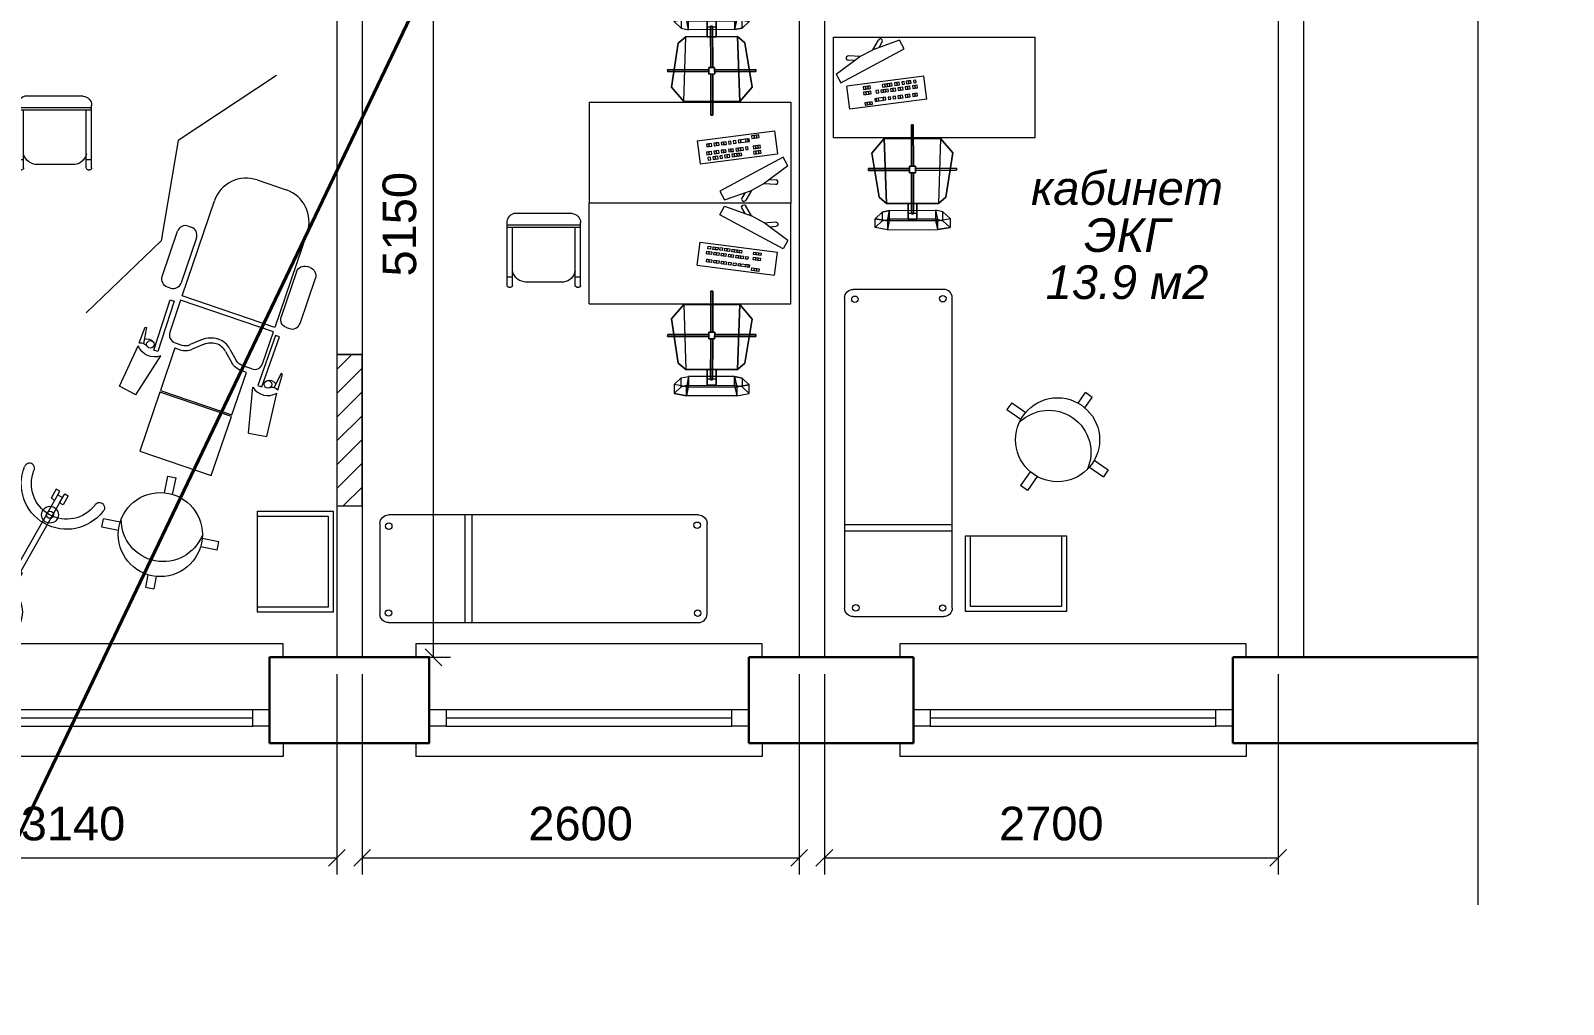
# Model space of a CAD drawing. Header units: metres. Extents: x 14591 to 15202, y 5442 to 5571.
# Drawn here: x 14885.28 to 14894.4, y 5539.1 to 5544.89 of the extents above; entities that cross this region are included whole.
import ezdxf

# ---------------------------------------------------------------- set-up
doc = ezdxf.new("R2010")
doc.units = ezdxf.units.M
doc.header["$MEASUREMENT"] = 0
doc.layers.get('Defpoints').update_dxf_attribs({"lineweight": 0})
doc.layers.add('Level 1', color=7, linetype='Continuous', lineweight=0)
doc.layers.add('Стены', color=7, linetype='Continuous', lineweight=13)
doc.styles.add('Style-Arial', font='arial.ttf')
doc.styles.add('Style-Arial IF', font='ariali.ttf')
doc.styles.add('Style-txt', font='txt.shx')
doc.dimstyles.new('100', dxfattribs={"dimtxt": 0.25, "dimasz": 0.1875, "dimexe": 0.125, "dimexo": 0.125, "dimgap": 0.0625, "dimtad": 1, "dimdec": 0, "dimlfac": 1000, "dimzin": 11, "dimdsep": 46, "dimtxsty": 'Style-txt', "dimblk": 'OBLIQUE', "dimcen": 0.09, "dimadec": 0, "dimazin": 3, "dimtfac": 1, "dimtdec": 0, "dimtmove": 0, "dimatfit": 3, "dimldrblk": 'TerminatorOpen', "dimfxl": 1, "dimfrac": 2, "dimtzin": 11, "dimlwd": 0, "dimlwe": 0, "dimarcsym": 0})

# ---------------------------------------------------------------- blocks, each defined once
blk = doc.blocks.new('*U54')
at = {"layer": 'Стены', "color": 7, "linetype": 'Continuous', "lineweight": 0}
for p, q in [((-0.335, -1.03), (-0.335, 1.03)), ((-0.255, 1.03), (-0.335, 1.03)), ((0.335, 1.03), (0.255, 1.03)), ((0.335, -1.03), (0.335, 1.03)), ((-0.155, 0.85), (-0.155, -0.85)), ((-0.105, 0.85), (-0.105, -0.85)), ((-0.055, 0.85), (-0.055, -0.85)), ((-0.255, -1.03), (-0.335, -1.03)), ((0.255, -1.03), (0.335, -1.03))]:
    blk.add_line(p, q, dxfattribs=at)
at = {"layer": 'Стены', "color": 7, "linetype": 'Continuous', "lineweight": 30}
for p, q in [((0.255, 0.95), (-0.255, 0.95)), ((0.255, -0.95), (-0.255, -0.95))]:
    blk.add_line(p, q, dxfattribs=at)
at = {"layer": 'Стены', "color": 7, "linetype": 'Continuous', "lineweight": 13, "flags": 128}
for points in [[(-0.155, 0.85), (-0.155, 0.95), (-0.055, 0.95), (-0.055, 0.85), (-0.155, 0.85)], [(-0.155, -0.95), (-0.155, -0.85), (-0.055, -0.85), (-0.055, -0.95), (-0.155, -0.95)]]:
    blk.add_lwpolyline(points, close=True, dxfattribs=at)
blk = doc.blocks.new('_Oblique')
at = {"color": 0, "linetype": 'ByBlock', "lineweight": -2}
blk.add_line((0.5, 0.5), (-0.5, -0.5), dxfattribs=at)
blk = doc.blocks.new('*D109')
at = {"color": 7, "linetype": 'Continuous', "lineweight": 0, "transparency": 16777216}
for p, q in [((14890.0028, 5541.06), (14890.0028, 5539.8677)), ((14892.7028, 5541.06), (14892.7028, 5539.8677))]:
    blk.add_line(p, q, dxfattribs=at)
at = {"color": 0, "linetype": 'Continuous', "lineweight": 0, "transparency": 16777216}
blk.add_line((14890.0028, 5539.9677), (14892.7028, 5539.9677), dxfattribs=at)
at = {"layer": 'Defpoints', "color": 0, "linetype": 'Continuous', "lineweight": 40, "transparency": 16777216}
for p in [(14890.0028, 5541.16), (14892.7028, 5541.16), (14892.7028, 5539.9677)]:
    blk.add_point(p, dxfattribs=at)
at = {"color": 0, "linetype": 'Continuous', "lineweight": 0, "transparency": 16777216, "xscale": 0.1, "yscale": 0.1, "zscale": 0.1, "rotation": 180}
blk.add_blockref('_Oblique', (14890.0028, 5539.9677), dxfattribs=at)
at = {"color": 0, "linetype": 'Continuous', "lineweight": 0, "transparency": 16777216, "xscale": 0.1, "yscale": 0.1, "zscale": 0.1}
blk.add_blockref('_Oblique', (14892.7028, 5539.9677), dxfattribs=at)
at = {"color": 0, "linetype": 'Continuous', "lineweight": 0, "transparency": 16777216, "insert": (14891.3528, 5540.1698), "char_height": 0.2, "attachment_point": 5, "style": 'Style-Arial'}
blk.add_mtext('2700', dxfattribs=at)
blk = doc.blocks.new('TerminatorOpen')
at = {"color": 0, "linetype": 'ByBlock', "lineweight": -2}
for q in [(-1, 0.5), (-1, 0), (-1, -0.5)]:
    blk.add_line((0, 0), q, dxfattribs=at)
blk = doc.blocks.new('*D110')
at = {"color": 7, "linetype": 'Continuous', "lineweight": 0, "transparency": 16777216}
for p, q in [((14887.2528, 5541.06), (14887.2528, 5539.8677)), ((14889.8528, 5541.06), (14889.8528, 5539.8677))]:
    blk.add_line(p, q, dxfattribs=at)
at = {"color": 0, "linetype": 'Continuous', "lineweight": 0, "transparency": 16777216}
blk.add_line((14887.2528, 5539.9677), (14889.8528, 5539.9677), dxfattribs=at)
at = {"layer": 'Defpoints', "color": 0, "linetype": 'Continuous', "lineweight": 40, "transparency": 16777216}
for p in [(14887.2528, 5541.16), (14889.8528, 5541.16), (14889.8528, 5539.9677)]:
    blk.add_point(p, dxfattribs=at)
at = {"color": 0, "linetype": 'Continuous', "lineweight": 0, "transparency": 16777216, "xscale": 0.1, "yscale": 0.1, "zscale": 0.1, "rotation": 180}
blk.add_blockref('_Oblique', (14887.2528, 5539.9677), dxfattribs=at)
at = {"color": 0, "linetype": 'Continuous', "lineweight": 0, "transparency": 16777216, "xscale": 0.1, "yscale": 0.1, "zscale": 0.1}
blk.add_blockref('_Oblique', (14889.8528, 5539.9677), dxfattribs=at)
at = {"color": 0, "linetype": 'Continuous', "lineweight": 0, "transparency": 16777216, "insert": (14888.5528, 5540.1698), "char_height": 0.2, "attachment_point": 5, "style": 'Style-Arial'}
blk.add_mtext('2600', dxfattribs=at)
blk = doc.blocks.new('*D111')
at = {"color": 7, "linetype": 'Continuous', "lineweight": 0, "transparency": 16777216}
for p, q in [((14883.9628, 5541.06), (14883.9628, 5539.8677)), ((14887.1028, 5541.06), (14887.1028, 5539.8677))]:
    blk.add_line(p, q, dxfattribs=at)
at = {"color": 0, "linetype": 'Continuous', "lineweight": 0, "transparency": 16777216}
blk.add_line((14883.9628, 5539.9677), (14887.1028, 5539.9677), dxfattribs=at)
at = {"layer": 'Defpoints', "color": 0, "linetype": 'Continuous', "lineweight": 40, "transparency": 16777216}
for p in [(14883.9628, 5541.16), (14887.1028, 5541.16), (14887.1028, 5539.9677)]:
    blk.add_point(p, dxfattribs=at)
at = {"color": 0, "linetype": 'Continuous', "lineweight": 0, "transparency": 16777216, "xscale": 0.1, "yscale": 0.1, "zscale": 0.1, "rotation": 180}
blk.add_blockref('_Oblique', (14883.9628, 5539.9677), dxfattribs=at)
at = {"color": 0, "linetype": 'Continuous', "lineweight": 0, "transparency": 16777216, "xscale": 0.1, "yscale": 0.1, "zscale": 0.1}
blk.add_blockref('_Oblique', (14887.1028, 5539.9677), dxfattribs=at)
at = {"color": 0, "linetype": 'Continuous', "lineweight": 0, "transparency": 16777216, "insert": (14885.5328, 5540.1698), "char_height": 0.2, "attachment_point": 5, "style": 'Style-Arial'}
blk.add_mtext('3140', dxfattribs=at)
blk = doc.blocks.new('*D117')
at = {"color": 7, "linetype": 'Continuous', "lineweight": 0, "transparency": 16777216}
for p, q in [((14887.1478, 5546.31), (14887.7779, 5546.31)), ((14887.3528, 5541.16), (14887.7779, 5541.16))]:
    blk.add_line(p, q, dxfattribs=at)
at = {"color": 0, "linetype": 'Continuous', "lineweight": 0, "transparency": 16777216}
blk.add_line((14887.6779, 5541.16), (14887.6779, 5546.31), dxfattribs=at)
at = {"layer": 'Defpoints', "color": 0, "linetype": 'Continuous', "lineweight": 40, "transparency": 16777216}
for p in [(14887.0478, 5546.31), (14887.6779, 5546.31), (14887.2528, 5541.16)]:
    blk.add_point(p, dxfattribs=at)
at = {"color": 0, "linetype": 'Continuous', "lineweight": 0, "transparency": 16777216, "xscale": 0.1, "yscale": 0.1, "zscale": 0.1}
for p, rotation in [((14887.6779, 5546.31), 90), ((14887.6779, 5541.16), 270)]:
    blk.add_blockref('_Oblique', p, dxfattribs=dict(at, rotation=rotation))
at = {"color": 0, "linetype": 'Continuous', "lineweight": 0, "transparency": 16777216, "insert": (14887.4758, 5543.735), "char_height": 0.2, "attachment_point": 5, "rotation": 90, "style": 'Style-Arial'}
blk.add_mtext('5150', dxfattribs=at)
blk = doc.blocks.new('*U122')
at = {"color": 7, "linetype": 'Continuous', "lineweight": 0}
for p, q in [((0.0254, 0.6456), (0.1268, 0.689)), ((0.0254, 0.6456), (0.1104, 0.3836)), ((0.1268, 0.689), (0.2421, 0.4504)), ((0.294, 0.3424), (0.2324, 0.4154)), ((0.2515, 0.4346), (0.301, 0.3478)), ((0.0931, 0.2899), (0.0651, 0.2726)), ((0.13, 0.2774), (0.0809, 0.2471)), ((0.301, 0.3478), (0.294, 0.3424)), ((-0.5772, 0.2734), (-0.6614, 0.2022)), ((-0.6614, 0.2022), (-0.4997, -0.0077)), ((-0.5772, 0.2734), (-0.381, 0.0801)), ((0.0002, 0.1412), (0.0216, 0.2153)), ((0.029, 0.1329), (0.0504, 0.2069)), ((-0.2895, 0.0536), (-0.2615, 0.0709)), ((-0.2815, 0.0233), (-0.2458, 0.0454)), ((-0.1204, 0.0406), (-0.1962, 0.0546)), ((-0.1149, 0.0701), (-0.1908, 0.0841)), ((0.3184, 0.0674), (-0.1782, -0.2392)), ((0.6316, -0.4397), (0.3184, 0.0674)), ((-0.4898, -0.0232), (-0.4344, -0.1063)), ((-0.4264, -0.1025), (-0.4641, -0.0147)), ((-0.4344, -0.1063), (-0.4264, -0.1025)), ((-0.1782, -0.2392), (0.135, -0.7463)), ((0.4102, -0.8114), (0.5665, -0.7149))]:
    blk.add_line(p, q, dxfattribs=at)
at = {"color": 7, "linetype": 'Continuous', "lineweight": 0, "extrusion": (0, 0, -1), "flags": 128}
for points in [[(0.2474, 0.8413), (0.0524, 0.5255), (0.435, 0.2892), (0.63, 0.605), (0.2474, 0.8413)], [(-0.3101, 0.115), (-0.1411, 0.3812), (-0.1625, 0.3947), (-0.3315, 0.1285), (-0.3101, 0.115)], [(0.2303, -0.2188), (0.3926, 0.0515), (0.4143, 0.0385), (0.252, -0.2318), (0.2303, -0.2188)]]:
    blk.add_lwpolyline(points, close=True, dxfattribs=at)
for points in [[(0.2895, 0.0536), (0.43, 0.2812), (0.0475, 0.5175), (-0.0931, 0.2899)], [(-0.1988, 0.2611), (-0.3045, 0.09), (0.1921, -0.2166), (0.2978, -0.0455)], [(-0.3847, 0.0835), (-0.4003, 0.0932)], [(-0.5173, -0.2264), (-0.3684, 0.0147)], [(-0.4691, 0.0769), (-0.6181, -0.1642)], [(-0.6018, -0.233), (-0.5862, -0.2427)], [(0.2356, -0.2995), (0.2512, -0.3092)], [(0.0179, -0.5569), (0.1668, -0.3158)], [(0.2675, -0.378), (0.1186, -0.6191)], [(0.0497, -0.6354), (0.0341, -0.6257)]]:
    blk.add_lwpolyline(points, dxfattribs=at)
at = {"color": 7, "linetype": 'Continuous', "lineweight": 0, "extrusion": (0, 0, -1)}
for centre in [(-0.2024, 0.3881), (0.4263, -0.0001)]:
    blk.add_circle(centre, 0.0223, dxfattribs=at)
for centre, radius, start, end in [((-0.2101, 0.3503), 0.1051, 18.48459, 107.73987), ((-0.2102, 0.4566), 0.0468, 208.01982, 279.61803), ((-0.2027, 0.4174), 0.0516, 205.29522, 270.3467), ((-0.1563, 0.2349), 0.05, 58.30281, 148.30281), ((0.0959, 0.1689), 0.1, 196.11052, 238.30281), ((0.0959, 0.1689), 0.13, 196.11052, 238.30281), ((-0.4266, 0.0506), 0.05, 58.30281, 148.30281), ((0.2552, -0.0193), 0.05, 328.30281, 58.30281), ((0.209, -0.0142), 0.1, 58.30281, 100.4951), ((0.209, -0.0142), 0.07, 58.30281, 100.4951), ((0.2093, -0.3421), 0.05, 58.30281, 148.30281), ((-0.4614, -0.5448), 0.2, 148.30281, 238.30281), ((0.076, -0.5929), 0.05, 238.30281, 328.30281), ((0.0604, -0.5832), 0.05, 148.30281, 238.30281), ((-0.3052, -0.6413), 0.2, 238.30281, 328.30281)]:
    blk.add_arc(centre, radius, start, end, dxfattribs=at)
at = {"color": 7, "linetype": 'Continuous', "lineweight": 0}
for centre, radius, start, end in [((0.1177, 0.1875), 0.1, 121.69719, 163.88948), ((0.1177, 0.1875), 0.07, 121.69719, 163.88948), ((-0.3959, -0.0239), 0.1051, 81.87897, 171.13425), ((-0.491, 0.0236), 0.0468, 271.41419, 343.01241), ((-0.0967, 0.1684), 0.13, 259.5049, 301.69719), ((-0.0967, 0.1684), 0.1, 259.5049, 301.69719), ((0.411, 0.041), 0.05, 121.69719, 211.69719), ((-0.4526, 0.0128), 0.0516, 268.68959, 333.74108), ((0.5755, -0.1905), 0.05, 301.69719, 31.69719), ((0.5599, -0.2001), 0.05, 211.69719, 301.69719), ((-0.2249, -0.3517), 0.05, 121.69719, 211.69719)]:
    blk.add_arc(centre, radius, start, end, dxfattribs=at)
blk = doc.blocks.new('*U123')
at = {"color": 7, "linetype": 'Continuous', "lineweight": 0}
for p, q in [((-0.4658, 0.3201), (-0.4658, -0.3201)), ((-0.426, -0.3201), (-0.426, 0.3201))]:
    blk.add_line(p, q, dxfattribs=at)
at = {"color": 7, "linetype": 'Continuous', "lineweight": 0, "extrusion": (0, 0, -1), "flags": 128}
for points in [[(0.9227, 0.3201), (-0.9228, 0.3201)], [(0.9727, -0.2701), (0.9727, 0.2701)], [(-0.9728, 0.2701), (-0.9728, -0.2701)], [(-0.9228, -0.3201), (0.9227, -0.3201)]]:
    blk.add_lwpolyline(points, dxfattribs=at)
at = {"color": 7, "linetype": 'Continuous', "lineweight": 0, "extrusion": (0, 0, -1)}
for centre in [(0.922, 0.263), (-0.9173, 0.2639), (0.9207, -0.2534), (-0.914, -0.2592)]:
    blk.add_circle(centre, 0.0191, dxfattribs=at)
at = {"color": 7, "linetype": 'Continuous', "lineweight": 0}
for centre, start, end in [((-0.9227, 0.2701), 90, 180), ((-0.9227, -0.2701), 180, 270), ((0.9228, -0.2701), 270, 0)]:
    blk.add_arc(centre, 0.05, start, end, dxfattribs=at)
at = {"color": 7, "linetype": 'Continuous', "lineweight": 0, "extrusion": (0, 0, -1)}
blk.add_arc((-0.9228, 0.2701), 0.05, 90, 180, dxfattribs=at)
blk = doc.blocks.new('*U124')
at = {"color": 7, "linetype": 'Continuous', "lineweight": 0, "flags": 128}
blk.add_lwpolyline([(-0.2254, 0.3004), (0.2254, 0.3004), (0.2254, -0.3004), (-0.2254, -0.3004), (-0.2254, 0.3004)], close=True, dxfattribs=at)
blk.add_lwpolyline([(-0.2254, 0.2704), (0.1954, 0.2704), (0.1954, -0.2704), (-0.2254, -0.2704)], dxfattribs=at)
blk = doc.blocks.new('STUL3_1')
at = {"layer": 'Level 1', "color": 7, "linetype": 'Continuous', "lineweight": 0}
for p, q in [((0.05, 0.7), (0, 0.7)), ((0, 0.5987), (0, 0.7)), ((0.05, 0.5987), (0.05, 0.7)), ((-0.325, 0.375), (-0.325, 0.325)), ((-0.2237, 0.375), (-0.325, 0.375)), ((0.2737, 0.375), (0.3499, 0.375)), ((-0.2237, 0.325), (-0.325, 0.325)), ((0.2737, 0.325), (0.3499, 0.325)), ((0, 0), (0, 0.1013)), ((0.05, 0), (0.05, 0.1013)), ((0.05, 0), (0, 0))]:
    blk.add_line(p, q, dxfattribs=at)
at = {"layer": 'Level 1', "color": 7, "linetype": 'Continuous', "lineweight": 0, "extrusion": (0, 0, -1)}
blk.add_circle((-0.025, 0.35), 0.25, dxfattribs=at)
at = {"layer": 'Level 1', "color": 7, "linetype": 'Continuous', "lineweight": 0}
blk.add_arc((-0.0657, 0.35), 0.25, 280.45133, 79.54867, dxfattribs=at)
blk = doc.blocks.new('STUL3')
at = {"layer": 'Level 1', "color": 7, "linetype": 'Continuous', "lineweight": 0}
blk.add_line((0, 67.49), (5, 67.49), dxfattribs=at)
at = {"layer": 'Level 1', "color": 7, "linetype": 'Continuous', "lineweight": 0, "xscale": 99.99999999999999, "yscale": 99.99999999999999, "zscale": 99.99999999999999, "rotation": 90}
blk.add_blockref('STUL3_1', (37.5, 32.5), dxfattribs=at)
blk = doc.blocks.new('*U127')
at = {"color": 7, "linetype": 'Continuous', "lineweight": 0}
for p, q in [((-0.1335, -0.0023), (-0.1335, -0.0326)), ((-0.0998, -0.0023), (-0.0998, -0.0428))]:
    blk.add_line(p, q, dxfattribs=at)
at = {"color": 7, "linetype": 'Continuous', "lineweight": 0, "extrusion": (0, 0, -1), "flags": 128}
for points in [[(0.15, 0.0576), (0.0789, 0.0576), (0.0789, -0.0023), (0.15, -0.0023), (0.15, 0.0576)], [(-0.4281, 0.0446), (0.0789, 0.0446), (0.0789, 0.0116), (-0.4281, 0.0116), (-0.4281, 0.0446)], [(-0.3914, 0.0446), (-0.4533, 0.0446), (-0.4533, 0.0691), (-0.3914, 0.0691), (-0.3914, 0.0446)], [(-0.3914, 0.0116), (-0.4533, 0.0116), (-0.4533, -0.0129), (-0.3914, -0.0129), (-0.3914, 0.0116)], [(0.3762, -0.1116), (0.3363, -0.1116), (0.3363, -0.2955), (0.3762, -0.2955), (0.3762, -0.1116)], [(0.3363, -0.1714), (0.2314, -0.1714), (0.2314, -0.2096), (0.3363, -0.2096), (0.3363, -0.1714)]]:
    blk.add_lwpolyline(points, close=True, dxfattribs=at)
at = {"color": 7, "linetype": 'Continuous', "lineweight": 0, "extrusion": (0, 0, -1)}
for centre, radius in [((0.3588, 0.0381), 0.1556), ((0.3588, 0.0381), 0.0522), ((-0.3022, 0.0298), 0.0501), ((-0.3022, 0.0298), 0.0213)]:
    blk.add_circle(centre, radius, dxfattribs=at)
at = {"color": 7, "linetype": 'Continuous', "lineweight": 0}
for centre, radius, start, end in [((0.5113, 0.0259), 0.2704, 98.10393, 262.29007), ((0.4838, 0.2648), 0.0307, 266.04005, 110.16781), ((0.5113, 0.0259), 0.2104, 98.10393, 262.29007), ((-0.6242, 0.2095), 0.5471, 315.87002, 333.73777)]:
    blk.add_arc(centre, radius, start, end, dxfattribs=at)
at = {"color": 7, "linetype": 'Continuous', "lineweight": 0, "extrusion": (0, 0, -1)}
for centre, radius, start, end in [((0.4012, 0.0597), 0.3184, 198.77349, 237.76736), ((-0.4821, -0.2127), 0.0302, 91.89413, 283.52572)]:
    blk.add_arc(centre, radius, start, end, dxfattribs=at)
blk = doc.blocks.new('*U129')
at = {"color": 7, "linetype": 'Continuous', "lineweight": 0}
blk.add_line((-0.6, -0.0269), (-0.6, 0.5731), dxfattribs=at)
at = {"layer": 'Стены', "color": 7, "linetype": 'Continuous', "lineweight": 0}
for p, q in [((0.6, 0.5731), (-0.6, 0.5731)), ((0.1788, 0.5028), (0.2063, 0.5541)), ((0.2063, 0.5541), (0.3657, 0.4974)), ((0.3657, 0.4974), (0.3324, 0.5551)), ((0.6, -0.0269), (0.6, 0.5731)), ((0.5556, 0.301), (0.1788, 0.5028)), ((0.3283, 0.5107), (0.3089, 0.5443)), ((0.4423, 0.4564), (0.3657, 0.4974)), ((0.4423, 0.4564), (0.5088, 0.4606)), ((0.5827, 0.3515), (0.4423, 0.4564)), ((0.474, 0.4326), (0.5128, 0.4351)), ((0.0435, 0.2035), (0.0614, 0.3404)), ((0.0614, 0.3404), (0.5202, 0.2805)), ((0.0987, 0.2708), (0.1007, 0.2863)), ((0.1007, 0.2863), (0.1152, 0.2844)), ((0.1072, 0.3016), (0.1092, 0.3172)), ((0.1216, 0.2998), (0.1072, 0.3016)), ((0.1092, 0.3172), (0.1237, 0.3153)), ((0.1152, 0.2844), (0.1132, 0.2689)), ((0.1132, 0.2689), (0.1152, 0.2844)), ((0.1152, 0.2844), (0.1297, 0.2825)), ((0.1237, 0.3153), (0.1216, 0.2998)), ((0.1297, 0.2825), (0.1276, 0.267)), ((0.1361, 0.2979), (0.1381, 0.3134)), ((0.1506, 0.296), (0.1361, 0.2979)), ((0.1381, 0.3134), (0.1526, 0.3115)), ((0.1421, 0.2651), (0.1441, 0.2806)), ((0.1441, 0.2806), (0.1586, 0.2787)), ((0.1506, 0.296), (0.1526, 0.3115)), ((0.1526, 0.3115), (0.1506, 0.296)), ((0.1651, 0.2941), (0.1506, 0.296)), ((0.1526, 0.3115), (0.1671, 0.3096)), ((0.1566, 0.2632), (0.1586, 0.2787)), ((0.1586, 0.2787), (0.1566, 0.2632)), ((0.1586, 0.2787), (0.1731, 0.2768)), ((0.1671, 0.3096), (0.1651, 0.2941)), ((0.1731, 0.2768), (0.1711, 0.2613)), ((0.177, 0.2925), (0.1791, 0.308)), ((0.1915, 0.2906), (0.177, 0.2925)), ((0.1791, 0.308), (0.1935, 0.3061)), ((0.1855, 0.2595), (0.1876, 0.275)), ((0.1876, 0.275), (0.202, 0.2731)), ((0.1935, 0.3061), (0.1915, 0.2906)), ((0.206, 0.2887), (0.208, 0.3042)), ((0.2205, 0.2868), (0.206, 0.2887)), ((0.208, 0.3042), (0.2225, 0.3023)), ((0.2225, 0.3023), (0.2205, 0.2868)), ((0.2205, 0.2868), (0.2225, 0.3023)), ((0.2349, 0.285), (0.2205, 0.2868)), ((0.2225, 0.3023), (0.237, 0.3005)), ((0.237, 0.3005), (0.2349, 0.285)), ((0.2493, 0.2831), (0.2513, 0.2986)), ((0.2638, 0.2812), (0.2493, 0.2831)), ((0.2513, 0.2986), (0.2658, 0.2967)), ((0.2658, 0.2967), (0.2638, 0.2812)), ((0.2638, 0.2812), (0.2658, 0.2967)), ((0.2782, 0.2793), (0.2638, 0.2812)), ((0.2658, 0.2967), (0.2803, 0.2948)), ((0.2782, 0.2793), (0.2803, 0.2948)), ((0.2803, 0.2948), (0.2782, 0.2793)), ((0.2927, 0.2774), (0.2782, 0.2793)), ((0.2803, 0.2948), (0.2947, 0.2929)), ((0.2927, 0.2774), (0.2947, 0.2929)), ((0.2947, 0.2929), (0.2927, 0.2774)), ((0.3072, 0.2755), (0.2927, 0.2774)), ((0.2947, 0.2929), (0.3092, 0.291)), ((0.3092, 0.291), (0.3072, 0.2755)), ((0.3781, 0.2663), (0.3801, 0.2818)), ((0.3801, 0.2818), (0.3946, 0.2799)), ((0.3946, 0.2799), (0.3925, 0.2644)), ((0.3925, 0.2644), (0.3946, 0.2799)), ((0.3946, 0.2799), (0.409, 0.278)), ((0.407, 0.2625), (0.409, 0.278)), ((0.409, 0.278), (0.407, 0.2625)), ((0.409, 0.278), (0.4235, 0.2761)), ((0.4235, 0.2761), (0.4215, 0.2606)), ((0.5023, 0.1436), (0.5202, 0.2805)), ((0.5827, 0.3515), (0.5556, 0.301)), ((0.0435, 0.2035), (0.5023, 0.1436)), ((0.1039, 0.2701), (0.0986, 0.2708)), ((0.1132, 0.2689), (0.0987, 0.2708)), ((0.0988, 0.2235), (0.1008, 0.239)), ((0.106, 0.2225), (0.0988, 0.2235)), ((0.1133, 0.2216), (0.0988, 0.2235)), ((0.106, 0.2383), (0.1008, 0.239)), ((0.1008, 0.239), (0.1153, 0.2371)), ((0.1276, 0.267), (0.1132, 0.2689)), ((0.1133, 0.2216), (0.1153, 0.2371)), ((0.1153, 0.2371), (0.1133, 0.2216)), ((0.1277, 0.2197), (0.1133, 0.2216)), ((0.1153, 0.2371), (0.1298, 0.2352)), ((0.1298, 0.2352), (0.1277, 0.2197)), ((0.1566, 0.2632), (0.1421, 0.2651)), ((0.1422, 0.2178), (0.1442, 0.2333)), ((0.1567, 0.2159), (0.1422, 0.2178)), ((0.1442, 0.2333), (0.1587, 0.2314)), ((0.1711, 0.2613), (0.1566, 0.2632)), ((0.1567, 0.2159), (0.1587, 0.2314)), ((0.1587, 0.2314), (0.1567, 0.2159)), ((0.1712, 0.214), (0.1567, 0.2159)), ((0.1587, 0.2314), (0.1732, 0.2295)), ((0.1732, 0.2295), (0.1712, 0.214)), ((0.2, 0.2576), (0.1855, 0.2595)), ((0.1856, 0.2121), (0.1877, 0.2276)), ((0.2001, 0.2102), (0.1856, 0.2121)), ((0.1877, 0.2276), (0.2021, 0.2258)), ((0.202, 0.2731), (0.2, 0.2576)), ((0.2, 0.2576), (0.202, 0.2731)), ((0.2145, 0.2557), (0.2, 0.2576)), ((0.2001, 0.2102), (0.2021, 0.2258)), ((0.2021, 0.2258), (0.2001, 0.2102)), ((0.2146, 0.2084), (0.2001, 0.2102)), ((0.202, 0.2731), (0.2165, 0.2712)), ((0.2021, 0.2258), (0.2166, 0.2239)), ((0.2165, 0.2712), (0.2145, 0.2557)), ((0.2166, 0.2239), (0.2146, 0.2084)), ((0.229, 0.2538), (0.231, 0.2693)), ((0.2434, 0.2519), (0.229, 0.2538)), ((0.2291, 0.2065), (0.2311, 0.222)), ((0.2435, 0.2046), (0.2291, 0.2065)), ((0.231, 0.2693), (0.2455, 0.2674)), ((0.2311, 0.222), (0.2456, 0.2201)), ((0.2434, 0.2519), (0.2455, 0.2674)), ((0.2455, 0.2674), (0.2434, 0.2519)), ((0.2579, 0.25), (0.2434, 0.2519)), ((0.2456, 0.2201), (0.2435, 0.2046)), ((0.2455, 0.2674), (0.2599, 0.2655)), ((0.2599, 0.2655), (0.2579, 0.25)), ((0.258, 0.2027), (0.26, 0.2182)), ((0.2725, 0.2008), (0.258, 0.2027)), ((0.26, 0.2182), (0.2745, 0.2163)), ((0.2724, 0.2481), (0.2744, 0.2636)), ((0.2869, 0.2462), (0.2724, 0.2481)), ((0.2745, 0.2163), (0.2725, 0.2008)), ((0.2744, 0.2636), (0.2889, 0.2617)), ((0.2889, 0.2617), (0.2869, 0.2462)), ((0.2869, 0.2462), (0.2889, 0.2617)), ((0.3013, 0.2443), (0.2869, 0.2462)), ((0.2869, 0.1989), (0.289, 0.2144)), ((0.3014, 0.197), (0.2869, 0.1989)), ((0.2889, 0.2617), (0.3034, 0.2598)), ((0.289, 0.2144), (0.3034, 0.2125)), ((0.3034, 0.2598), (0.3013, 0.2443)), ((0.3013, 0.2443), (0.3034, 0.2598)), ((0.3158, 0.2424), (0.3013, 0.2443)), ((0.3013, 0.197), (0.3033, 0.2125)), ((0.3514, 0.1905), (0.3013, 0.197)), ((0.3034, 0.2125), (0.3014, 0.197)), ((0.3033, 0.2125), (0.3534, 0.206)), ((0.3034, 0.2598), (0.3178, 0.2579)), ((0.3178, 0.2579), (0.3158, 0.2424)), ((0.3296, 0.1933), (0.3317, 0.2088)), ((0.3441, 0.1914), (0.3296, 0.1933)), ((0.3303, 0.2405), (0.3323, 0.256)), ((0.3448, 0.2387), (0.3303, 0.2405)), ((0.3317, 0.2088), (0.3461, 0.2069)), ((0.3323, 0.256), (0.3468, 0.2542)), ((0.3461, 0.2069), (0.3441, 0.1914)), ((0.3468, 0.2542), (0.3448, 0.2387)), ((0.3534, 0.206), (0.3514, 0.1905)), ((0.367, 0.1728), (0.369, 0.1883)), ((0.369, 0.1883), (0.3835, 0.1864)), ((0.3752, 0.2352), (0.3772, 0.2507)), ((0.3896, 0.2333), (0.3752, 0.2352)), ((0.3772, 0.2507), (0.3917, 0.2488)), ((0.3925, 0.2644), (0.3781, 0.2663)), ((0.3815, 0.1709), (0.3835, 0.1864)), ((0.3835, 0.1864), (0.3815, 0.1709)), ((0.3835, 0.1864), (0.398, 0.1845)), ((0.3896, 0.2333), (0.3917, 0.2488)), ((0.3917, 0.2488), (0.3896, 0.2333)), ((0.4041, 0.2314), (0.3896, 0.2333)), ((0.3917, 0.2488), (0.4061, 0.2469)), ((0.407, 0.2625), (0.3925, 0.2644)), ((0.398, 0.1845), (0.396, 0.169)), ((0.396, 0.169), (0.398, 0.1845)), ((0.398, 0.1845), (0.4125, 0.1826)), ((0.4061, 0.2469), (0.4041, 0.2314)), ((0.4041, 0.2314), (0.4061, 0.2469)), ((0.4186, 0.2295), (0.4041, 0.2314)), ((0.4061, 0.2469), (0.4206, 0.245)), ((0.4215, 0.2606), (0.407, 0.2625)), ((0.4125, 0.1826), (0.4104, 0.1671)), ((0.4206, 0.245), (0.4186, 0.2295)), ((0.3815, 0.1709), (0.367, 0.1728)), ((0.396, 0.169), (0.3815, 0.1709)), ((0.4104, 0.1671), (0.396, 0.169)), ((0.1238, -0.1944), (0.1244, 0.05)), ((0.1244, 0.05), (0.1238, -0.1944)), ((0.1238, -0.1944), (0.1244, 0.05)), ((0.1244, 0.05), (0.1244, 0.05)), ((0.1244, 0.05), (0.1244, 0.05)), ((0.1244, 0.05), (0.1359, 0.05)), ((0.1359, 0.05), (0.1244, 0.05)), ((0.1244, 0.05), (0.1359, 0.05)), ((0.1359, 0.05), (0.1354, -0.1944)), ((0.1354, -0.1944), (0.1359, 0.05)), ((0.1359, 0.05), (0.1354, -0.1944)), ((0.1359, 0.05), (0.1359, 0.05)), ((0.1359, 0.05), (0.1359, 0.05)), ((-0.6, -0.0269), (0.6, -0.0269)), ((-0.1106, -0.1158), (-0.0371, -0.03)), ((-0.0371, -0.03), (-0.1106, -0.1158)), ((-0.1106, -0.1158), (-0.0371, -0.03)), ((-0.0371, -0.03), (0.2971, -0.0307)), ((0.2971, -0.0307), (-0.0371, -0.03)), ((0.2971, -0.0307), (-0.0371, -0.03)), ((-0.0371, -0.03), (-0.0252, -0.416)), ((-0.0371, -0.03), (-0.0252, -0.416)), ((0.2834, -0.4167), (0.2971, -0.0307)), ((0.2971, -0.0307), (0.2834, -0.4167)), ((0.2971, -0.0307), (0.3702, -0.1169)), ((0.3702, -0.1169), (0.2971, -0.0307)), ((0.3702, -0.1169), (0.2971, -0.0307)), ((-0.0691, -0.3784), (-0.1106, -0.1158)), ((-0.1106, -0.1158), (-0.0691, -0.3784)), ((-0.0691, -0.3784), (-0.1106, -0.1158)), ((0.3702, -0.1169), (0.3275, -0.3793)), ((0.3275, -0.3793), (0.3702, -0.1169)), ((0.3275, -0.3793), (0.3702, -0.1169)), ((-0.1325, -0.2194), (-0.1324, -0.2078)), ((-0.1324, -0.2078), (-0.1325, -0.2194)), ((-0.1325, -0.2194), (-0.1324, -0.2078)), ((-0.1325, -0.2194), (-0.1325, -0.2194)), ((0.112, -0.2199), (-0.1325, -0.2194)), ((-0.1325, -0.2194), (-0.1325, -0.2194)), ((-0.1325, -0.2194), (0.112, -0.2199)), ((0.112, -0.2199), (-0.1325, -0.2194)), ((-0.1324, -0.2078), (-0.1324, -0.2078)), ((-0.1324, -0.2078), (0.112, -0.2084)), ((0.112, -0.2084), (-0.1324, -0.2078)), ((-0.1324, -0.2078), (-0.1324, -0.2078)), ((-0.1324, -0.2078), (0.112, -0.2084)), ((0.1119, -0.2339), (0.112, -0.1944)), ((0.112, -0.1944), (0.1119, -0.2339)), ((0.1471, -0.234), (0.1119, -0.2339)), ((0.1119, -0.2339), (0.1471, -0.234)), ((0.112, -0.1944), (0.1472, -0.1945)), ((0.1472, -0.1945), (0.112, -0.1944)), ((0.112, -0.2084), (0.112, -0.2084)), ((0.112, -0.2084), (0.112, -0.2199)), ((0.1237, -0.2339), (0.1232, -0.4784)), ((0.1232, -0.4784), (0.1237, -0.2339)), ((0.1237, -0.2339), (0.1232, -0.4784)), ((0.1353, -0.234), (0.1237, -0.2339)), ((0.1354, -0.1944), (0.1238, -0.1944)), ((0.1348, -0.4784), (0.1353, -0.234)), ((0.1353, -0.234), (0.1348, -0.4784)), ((0.1348, -0.4784), (0.1353, -0.234)), ((0.1353, -0.234), (0.1353, -0.234)), ((0.1354, -0.1944), (0.1354, -0.1944)), ((0.1472, -0.1945), (0.1471, -0.234)), ((0.1471, -0.234), (0.1472, -0.1945)), ((0.3916, -0.209), (0.1471, -0.2084)), ((0.1471, -0.2084), (0.1471, -0.2084)), ((0.1471, -0.2084), (0.3916, -0.209)), ((0.1471, -0.2084), (0.1471, -0.22)), ((0.3916, -0.209), (0.1471, -0.2084)), ((0.1471, -0.22), (0.3916, -0.2206)), ((0.3916, -0.2205), (0.1471, -0.22)), ((0.1471, -0.22), (0.3916, -0.2205)), ((0.3916, -0.209), (0.3916, -0.209)), ((0.3916, -0.2205), (0.3916, -0.209)), ((0.3916, -0.209), (0.3916, -0.209)), ((0.3916, -0.209), (0.3916, -0.2206)), ((0.3916, -0.2205), (0.3916, -0.209)), ((0.3916, -0.2206), (0.3916, -0.2205)), ((0.3916, -0.2206), (0.3916, -0.2205)), ((-0.0252, -0.416), (-0.0691, -0.3784)), ((-0.0691, -0.3784), (-0.0252, -0.416)), ((-0.0252, -0.416), (-0.0691, -0.3784)), ((0.2834, -0.4167), (-0.0252, -0.416)), ((-0.0252, -0.416), (0.2834, -0.4167)), ((-0.0252, -0.416), (0.2834, -0.4167)), ((0.1025, -0.5106), (0.1027, -0.4163)), ((0.1025, -0.5106), (0.1027, -0.4163)), ((0.1027, -0.4163), (0.1026, -0.4735)), ((0.1026, -0.4735), (0.1027, -0.4163)), ((0.1027, -0.4163), (0.1555, -0.4164)), ((0.1027, -0.4163), (0.1555, -0.4164)), ((0.1555, -0.4164), (0.1553, -0.5107)), ((0.1555, -0.4164), (0.1553, -0.5107)), ((0.1554, -0.4736), (0.1555, -0.4164)), ((0.1555, -0.4164), (0.1554, -0.4736)), ((0.3275, -0.3793), (0.2834, -0.4167)), ((0.2834, -0.4167), (0.3275, -0.3793)), ((0.2834, -0.4167), (0.3275, -0.3793)), ((-0.0942, -0.5064), (-0.0943, -0.5592)), ((-0.0942, -0.5064), (-0.0943, -0.5592)), ((-0.0943, -0.5592), (-0.0521, -0.5197)), ((-0.0943, -0.5592), (-0.0521, -0.5197)), ((-0.052, -0.4669), (-0.0942, -0.5064)), ((-0.0942, -0.5064), (-0.052, -0.4669)), ((-0.0209, -0.5197), (-0.0942, -0.5064)), ((-0.0209, -0.5197), (-0.0942, -0.5064)), ((-0.0521, -0.5197), (-0.052, -0.4669)), ((-0.0521, -0.5197), (-0.052, -0.4669)), ((-0.0081, -0.5103), (-0.0521, -0.5197)), ((-0.0521, -0.5197), (-0.0081, -0.5103)), ((-0.052, -0.4669), (-0.008, -0.4576)), ((-0.052, -0.4669), (-0.008, -0.4576)), ((-0.0081, -0.5103), (-0.0211, -0.5724)), ((-0.0211, -0.5724), (-0.0081, -0.5103)), ((-0.0211, -0.5724), (-0.0209, -0.5197)), ((-0.0211, -0.5724), (-0.0209, -0.5197)), ((-0.008, -0.4576), (-0.0209, -0.5197)), ((-0.008, -0.4576), (-0.0209, -0.5197)), ((-0.0209, -0.5197), (0.2787, -0.5203)), ((-0.0209, -0.5197), (0.2787, -0.5203)), ((-0.008, -0.4576), (-0.0081, -0.5103)), ((-0.008, -0.4576), (-0.0081, -0.5103)), ((-0.0081, -0.5103), (0.266, -0.511)), ((-0.0081, -0.5103), (0.266, -0.511)), ((0.2661, -0.4582), (-0.008, -0.4576)), ((0.2661, -0.4582), (-0.008, -0.4576)), ((0.1026, -0.4735), (0.1025, -0.5106)), ((0.1553, -0.5107), (0.1025, -0.5106)), ((0.1554, -0.4736), (0.1026, -0.4735)), ((0.1232, -0.4784), (0.1232, -0.4784)), ((0.1232, -0.4784), (0.1348, -0.4784)), ((0.1348, -0.4784), (0.1232, -0.4784)), ((0.1232, -0.4784), (0.1232, -0.4784)), ((0.1232, -0.4784), (0.1348, -0.4784)), ((0.1348, -0.4784), (0.1348, -0.4784)), ((0.1348, -0.4784), (0.1348, -0.4784)), ((0.1553, -0.5107), (0.1554, -0.4736)), ((0.266, -0.511), (0.2661, -0.4582)), ((0.266, -0.511), (0.2661, -0.4582)), ((0.3099, -0.5205), (0.266, -0.511)), ((0.266, -0.511), (0.2786, -0.5731)), ((0.3099, -0.5205), (0.266, -0.511)), ((0.266, -0.511), (0.2786, -0.5731)), ((0.2661, -0.4582), (0.31, -0.4677)), ((0.31, -0.4677), (0.2661, -0.4582)), ((0.2661, -0.4582), (0.2787, -0.5203)), ((0.2787, -0.5203), (0.2661, -0.4582)), ((0.2787, -0.5203), (0.2786, -0.5731)), ((0.2787, -0.5203), (0.2786, -0.5731)), ((0.352, -0.5074), (0.2787, -0.5203)), ((0.2787, -0.5203), (0.352, -0.5074)), ((0.31, -0.4677), (0.3099, -0.5205)), ((0.31, -0.4677), (0.3099, -0.5205)), ((0.3099, -0.5205), (0.3519, -0.5602)), ((0.3519, -0.5602), (0.3099, -0.5205)), ((0.352, -0.5074), (0.31, -0.4677)), ((0.352, -0.5074), (0.31, -0.4677)), ((0.3519, -0.5602), (0.352, -0.5074)), ((0.3519, -0.5602), (0.352, -0.5074)), ((-0.0943, -0.5592), (-0.0211, -0.5724)), ((-0.0211, -0.5724), (-0.0943, -0.5592)), ((0.2786, -0.5731), (-0.0211, -0.5724)), ((0.2786, -0.5731), (-0.0211, -0.5724)), ((0.2786, -0.5731), (0.3519, -0.5602)), ((0.2786, -0.5731), (0.3519, -0.5602))]:
    blk.add_line(p, q, dxfattribs=at)
at = {"layer": 'Стены', "color": 7, "linetype": 'Continuous', "lineweight": 0, "extrusion": (0, 0, -1)}
for centre, start, end in [((-0.3206, 0.5497), 335.17957, 155.21651), ((-0.5108, 0.4479), 81.13048, 261.16742)]:
    blk.add_arc(centre, 0.0129, start, end, dxfattribs=at)
blk = doc.blocks.new('*U131')
at = {"layer": 'Стены', "color": 7, "linetype": 'Continuous', "lineweight": 0}
for p, q in [((-0.2193, 0.208), (-0.2193, 0.1978)), ((-0.2084, 0.2185), (0.1503, 0.2185)), ((-0.2084, 0.1867), (0.1358, 0.1867)), ((-0.1597, 0.1867), (-0.1597, 0.2185)), ((0.1358, -0.2186), (0.1358, 0.2185)), ((0.15, -0.2186), (0.15, 0.2185)), ((0.1503, 0.2185), (0.1691, 0.2185)), ((-0.1885, -0.1177), (-0.1885, 0.1082)), ((0.2193, -0.1679), (0.2193, 0.1803)), ((-0.2193, -0.1972), (-0.2193, -0.2075)), ((-0.2084, -0.1867), (0.1358, -0.1867)), ((-0.2084, -0.2186), (0.1649, -0.2186)), ((-0.1597, -0.2186), (-0.1597, -0.1867))]:
    blk.add_line(p, q, dxfattribs=at)
at = {"layer": 'Стены', "color": 7, "linetype": 'Continuous', "lineweight": 0, "extrusion": (0, 0, -1)}
for centre, radius, start, end in [((0.2083, 0.1977), 0.011, 270.46702, 0.46702), ((0.2089, 0.2082), 0.0104, 358.97961, 94.07783), ((0.1042, 0.1045), 0.0844, 358.34386, 76.96656), ((-0.1666, 0.1632), 0.0554, 87.40321, 162.07003), ((0.1052, -0.1048), 0.0844, 283.03344, 351.23736), ((-0.1644, -0.1636), 0.055, 184.51823, 270.46702), ((0.2083, -0.2076), 0.011, 270.46702, 0.46702), ((0.2089, -0.1971), 0.0104, 358.97961, 94.07783)]:
    blk.add_arc(centre, radius, start, end, dxfattribs=at)

msp = doc.modelspace()

# ---------------------------------------------------------------- hatches: boundary and pattern name
at = {"linetype": 'Continuous', "lineweight": 13}
h = msp.add_hatch(dxfattribs=at)
h.set_pattern_fill('HATCH', color=5, style=0, pattern_type=2)
h.set_pattern_definition([(45, (14888.79106, 5542.86215), (-0.0707107, 0.0707107), [])])
h.paths.add_polyline_path([(14887.10275864, 5542.0599997), (14887.25275864, 5542.0599997), (14887.25275864, 5542.9599997), (14887.10275864, 5542.9599997)])

# ---------------------------------------------------------------- linework, layer by layer
at = {"color": 1, "linetype": 'Continuous', "lineweight": 40}
msp.add_line((14873.55109771, 5515.72678387), (14893.7370668, 5557.92395235), dxfattribs=at)
at = {"color": 5, "linetype": 'Continuous', "lineweight": 13}
for p, q in [((14887.10275864, 5542.9599997), (14887.10275864, 5542.0599997)), ((14887.25275864, 5542.9599997), (14887.25275864, 5542.0599997))]:
    msp.add_line(p, q, dxfattribs=at)
at = {"color": 7, "linetype": 'Continuous', "lineweight": 0, "flags": 128}
for points in [[(14893.89095207, 5556.62450912), (14893.89095207, 5548.19686619), (14894.3991989, 5548.10220366), (14893.36069069, 5547.96669112), (14893.89095207, 5547.85874569), (14893.89095207, 5539.6879023)], [(14886.74425849, 5544.61878562), (14886.15811242, 5544.23375215), (14886.057088, 5543.63632787), (14885.61118715, 5543.20859998)]]:
    msp.add_lwpolyline(points, dxfattribs=at)
at = {"color": 5, "linetype": 'Continuous', "lineweight": 13, "flags": 128}
msp.add_lwpolyline([(14887.10275864, 5542.0599997), (14887.25275864, 5542.0599997), (14887.25275864, 5542.9599997), (14887.10275864, 5542.9599997), (14887.10275864, 5542.0599997)], close=True, dxfattribs=at)
at = {"layer": 'Стены', "color": 7, "linetype": 'Continuous', "lineweight": 13}
for p, q in [((14887.10275864, 5546.3099997), (14887.10275864, 5542.9599997)), ((14887.25275864, 5546.3099997), (14887.25275864, 5542.9599997)), ((14892.70275864, 5546.3099997), (14892.70275864, 5541.1599997)), ((14892.85275864, 5546.3099997), (14892.85275864, 5541.1599997)), ((14889.85275864, 5545.4099997), (14889.85275864, 5541.1599997)), ((14890.00275864, 5545.4099997), (14890.00275864, 5541.1599997)), ((14887.10275864, 5542.9599997), (14887.25275864, 5542.9599997)), ((14887.10275864, 5542.0599997), (14887.25275864, 5542.0599997)), ((14887.10275864, 5542.0599997), (14887.10275864, 5541.1599997)), ((14887.25275864, 5542.0599997), (14887.25275864, 5541.1599997))]:
    msp.add_line(p, q, dxfattribs=at)
at = {"layer": 'Стены', "color": 7, "linetype": 'Continuous', "lineweight": 30}
for p, q in [((14886.70275864, 5541.1599997), (14887.65275864, 5541.1599997)), ((14889.55275864, 5541.1599997), (14890.53275864, 5541.1599997)), ((14892.43275864, 5541.1599997), (14893.89095207, 5541.1599997)), ((14886.70275864, 5540.6499997), (14887.65275864, 5540.6499997)), ((14889.55275864, 5540.6499997), (14890.53275864, 5540.6499997)), ((14892.43275864, 5540.6499997), (14893.89095207, 5540.6499997))]:
    msp.add_line(p, q, dxfattribs=at)

# ---------------------------------------------------------------- block references
at = {"color": 7, "linetype": 'Continuous', "lineweight": 0, "extrusion": (0, 0, -1)}
for name, p, rotation in [('*U122', (-14886.40891055, 5543.1159721), 167.1089269125272), ('*U123', (-14890.44362928, 5542.37490349), 90), ('*U127', (-14885.2207053, 5541.75965846), 119.5941265864706), ('*U123', (-14888.33190797, 5541.68604589), 180)]:
    msp.add_blockref(name, p, dxfattribs=dict(at, rotation=rotation))
at = {"color": 7, "linetype": 'Continuous', "lineweight": 0}
msp.add_blockref('*U124', (14886.85511843, 5541.72856942), dxfattribs=at)
at = {"color": 7, "linetype": 'Continuous', "lineweight": 0, "rotation": 270}
msp.add_blockref('*U124', (14891.14342024, 5541.65683015), dxfattribs=at)
at = {"layer": 'Level 1', "color": 7, "linetype": 'Continuous', "lineweight": 0, "extrusion": (0, 0, -1)}
for p, xscale, yscale, zscale, rotation in [((-14891.21057955, 5542.15191953), 0.01, 0.01, 0.01, 34.87969457303873), ((-14886.0966204, 5542.23782855), 0.009999999999999998, 0.009999999999999998, 0.009999999999999998, 191.335055081607)]:
    msp.add_blockref('STUL3', p, dxfattribs=dict(at, xscale=xscale, yscale=yscale, zscale=zscale, rotation=rotation))
at = {"layer": 'Стены', "color": 7, "linetype": 'Continuous', "lineweight": 0, "extrusion": (0, 0, -1), "rotation": 180}
msp.add_blockref('*U129', (-14889.20308968, 5544.43403744), dxfattribs=at)
at = {"layer": 'Стены', "color": 7, "linetype": 'Continuous', "lineweight": 0, "extrusion": (0, 0, -1)}
msp.add_blockref('*U129', (-14890.65632519, 5544.2753442), dxfattribs=at)
at = {"layer": 'Стены', "color": 7, "linetype": 'Continuous', "lineweight": 0, "rotation": 90.00000000000001}
for p in [(14885.42527495, 5544.27794243), (14888.33394517, 5543.57991414)]:
    msp.add_blockref('*U131', p, dxfattribs=at)
at = {"layer": 'Стены', "color": 7, "linetype": 'Continuous', "lineweight": 0}
msp.add_blockref('*U129', (14889.20308968, 5543.28780904), dxfattribs=at)
at = {"layer": 'Стены', "color": 7, "linetype": 'Continuous', "lineweight": 30, "rotation": 90}
for p in [(14885.75270918, 5540.90501913), (14888.60270918, 5540.90501913), (14891.48270918, 5540.90501913)]:
    msp.add_blockref('*U54', p, dxfattribs=at)

# ---------------------------------------------------------------- texts
at = {"color": 7, "linetype": 'Continuous', "lineweight": 13, "insert": (14891.80345238, 5543.66896052), "char_height": 0.2, "attachment_point": 5, "line_spacing_factor": 0.84, "style": 'Style-Arial IF'}
msp.add_mtext('кабинет \\PЭКГ\\P13.9 м2', dxfattribs=at)

# ---------------------------------------------------------------- dimensions: what is measured, and where the dimension line sits
at = {"color": 7, "linetype": 'Continuous', "lineweight": 0}
dim = msp.add_linear_dim(base=(14887.67792901, 5546.3099997), p1=(14887.25275864, 5541.1599997), p2=(14887.04775864, 5546.3099997), angle=90, dimstyle='100', override={"dimtxt": 0.2, "dimasz": 0.1, "dimexe": 0.1, "dimexo": 0.1, "dimgap": 0.1, "dimdec": 4, "dimtxsty": 'Style-Arial', "dimclre": 7, "dimtdec": 4, "dimtofl": 0, "dimfrac": 0}, dxfattribs=at)
dim.commit()
dim.dimension.update_dxf_attribs({"geometry": '*D117', "text_midpoint": (14887.47581441, 5543.7349997)})
for base, p1, p2, picture, middle in [((14887.10275864, 5539.9676548), (14883.96275864, 5541.1599997), (14887.10275864, 5541.1599997), '*D111', (14885.53275864, 5540.16983761)), ((14889.85275864, 5539.9676548), (14887.25275864, 5541.1599997), (14889.85275864, 5541.1599997), '*D110', (14888.55275864, 5540.1697694)), ((14892.70275864, 5539.9676548), (14890.00275864, 5541.1599997), (14892.70275864, 5541.1599997), '*D109', (14891.35275864, 5540.1697694))]:
    dim = msp.add_linear_dim(base=base, p1=p1, p2=p2, dimstyle='100', override={"dimtxt": 0.2, "dimasz": 0.1, "dimexe": 0.1, "dimexo": 0.1, "dimgap": 0.1, "dimdec": 4, "dimtxsty": 'Style-Arial', "dimclre": 7, "dimtdec": 4, "dimtofl": 0, "dimfrac": 0}, dxfattribs=at)
    dim.commit()
    dim.dimension.update_dxf_attribs({"geometry": picture, "text_midpoint": middle})

doc.saveas('drawing.dxf')
